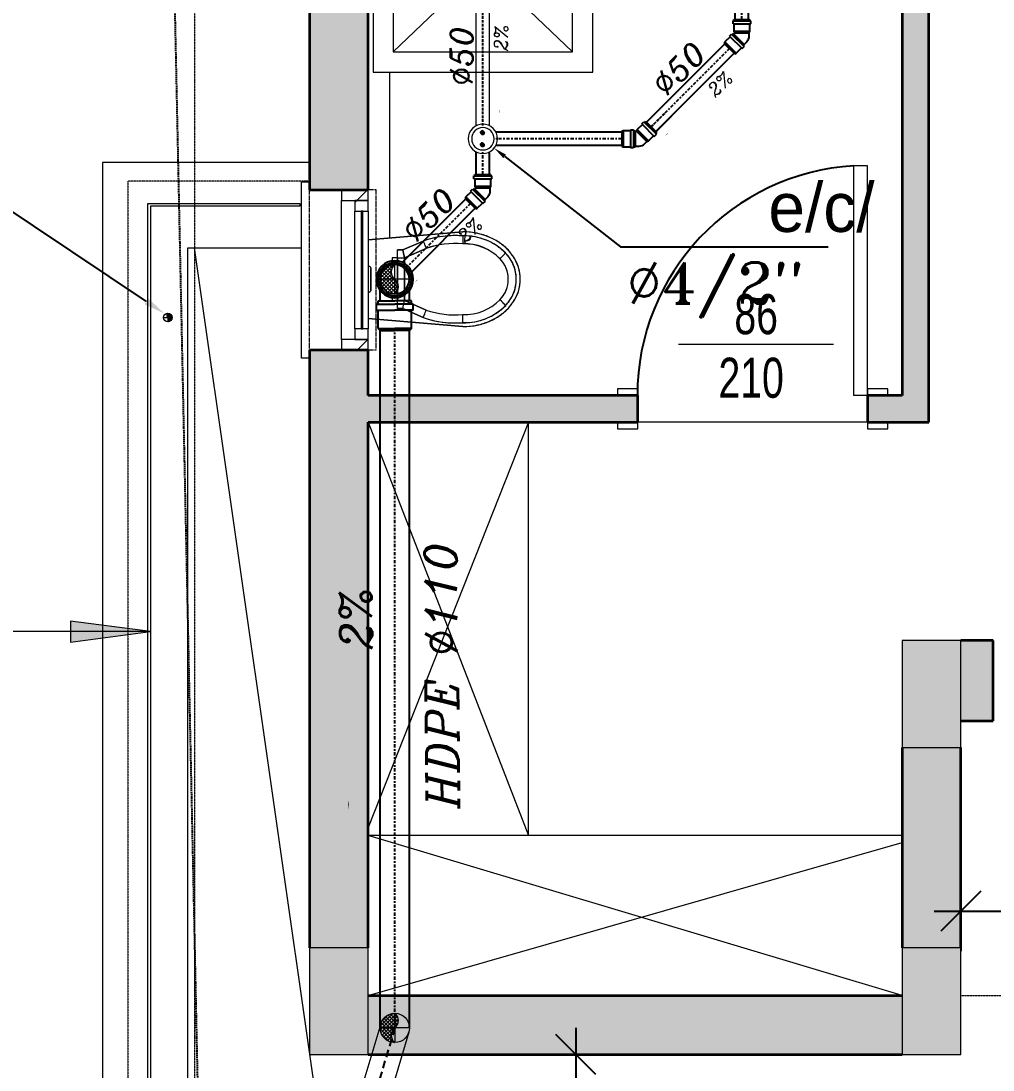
# Model space of a CAD drawing. Header units: centimetres. Extents: x 14435 to 32127, y -4289 to 2500.
# Drawn here: x 18249.2 to 18613.2, y -1391.8 to -998.9 of the extents above; entities that cross this region are included whole.
import ezdxf
from ezdxf import colors
from ezdxf.entities.mleader import LeaderData, LeaderLine
from ezdxf.math import Vec2, Vec3

# ---------------------------------------------------------------- set-up
doc = ezdxf.new("R2010")
doc.units = ezdxf.units.CM
for name, pattern in [('Center', [29.999999, 12, -6, 6, -6]), ('Dash Tiny', [0.12, 0.06, -0.06]), ('Hidden', [0.714375, 0.47625, -0.238125]), ('Overhead', [0.396875, 0.238125, -0.15875])]:
    doc.linetypes.add(name, pattern=pattern)
for name, color, linetype in [('A', 251, 'Continuous'), ('biov 110', 252, 'Continuous'), ('biov center', 130, 'Hidden'), ('BIUV', 4, 'Continuous'), ('FITTINGS', 7, 'Continuous'), ('hot water', 1, 'Continuous'), ('INS', 1, 'Continuous'), ('M-DR-FITTING', 150, 'Continuous'), ('num of plumbing', 250, 'Continuous')]:
    doc.layers.add(name, color=color, linetype=linetype)
for name, color, linetype, lineweight in [('A-ANNO-DIMS', 7, 'Continuous', 5), ('A-DETL', 7, 'Continuous', 5), ('A-DOOR', 7, 'Continuous', 13), ('A-DOOR-FRAM', 7, 'Continuous', 13), ('A-DOOR-IDEN', 7, 'Continuous', 5), ('A-FLOR', 7, 'Continuous', 13), ('A-FLOR-HRAL', 7, 'Continuous', 5), ('A-GLAZ', 7, 'Continuous', 13), ('A-WALL', 7, 'Continuous', 13), ('A-WALL-PATT', 7, 'Continuous', 35), ('G-ANNO-DIMS', 7, 'Continuous', 5), ('I-WALL', 7, 'Continuous', 13), ('P-SANR-FIXT', 7, 'Continuous', 5)]:
    doc.layers.add(name, color=color, linetype=linetype, lineweight=lineweight)
doc.styles.add('Arial_15', font='arial.ttf', dxfattribs={"width": 0.7, "height": 20})
doc.styles.add('Arial_9', font='arial.ttf', dxfattribs={"width": 0.7, "height": 30})
doc.styles.add('BK', font='miryl')
doc.styles.add('italic1', font='italic.shx', dxfattribs={"height": 30})
doc.styles.add('rom', font='romant')
doc.dimstyles.new('2_mm_-_מעוגל_למידות_שלמות_1', dxfattribs={"dimscale": 30.48, "dimtxt": 20.405188, "dimasz": 0.492126, "dimexe": 0.492126, "dimexo": 0.0625, "dimgap": 0, "dimtad": 1, "dimdec": 0, "dimdsep": 46, "dimtxsty": 'Arial_15', "dimblk1": 'OBLIQUE', "dimblk2": 'OBLIQUE', "dimsah": 1, "dimcen": 0.09, "dimdle": 0.328084, "dimadec": 1, "dimazin": 2, "dimtfac": 1, "dimtdec": 4, "dimtix": 1, "dimtmove": 1, "dimatfit": 3, "dimfxl": 0.787402, "dimfxlon": 1, "dimtvp": 1, "dimtolj": 1, "dimtzin": 0, "dimarcsym": 2})
pattern_1 = [(315, (2572.176, -481.792), (5.613014, 5.613014), [])]

# ---------------------------------------------------------------- blocks, each defined once
blk = doc.blocks.new('If_toilet_wall_hung_6505 - Wall_Hung_WC-Valverfa_2893_1_-385906-קומה א - Dependent 1')
at = {"layer": 'P-SANR-FIXT'}
for p, q in [((-17.75, -35.5), (-14.75, 0)), ((-14.75, 0), (-17.75, -35.5)), ((-4, -1), (4, -1)), ((4, -1), (-4, -1)), ((-4, -1), (4, -1)), ((14.75, 0), (17.75, -35.5)), ((17.75, -35.5), (14.75, 0)), ((-11.02, -11), (10.98, -11)), ((-11.02, -13), (-11.02, -11)), ((-11.02, -11), (-11.02, -13)), ((-11.02, -11), (-8.02, -11)), ((-11.02, -11), (-11.02, -13)), ((-8.02, -9), (-8.02, -11)), ((-6.52, -9), (-8.02, -9)), ((-8.02, -13.62), (-8.02, -11)), ((7.98, -11), (-8.02, -11)), ((-8.02, -13.62), (-8.02, -11)), ((-6.52, -11), (-6.52, -9)), ((6.52, -9), (6.52, -11)), ((8.02, -9), (6.52, -9)), ((7.98, -11), (7.98, -13.62)), ((7.98, -11), (10.98, -11)), ((7.98, -11), (7.98, -13.62)), ((8.02, -11), (8.02, -9)), ((10.98, -11), (10.98, -13)), ((10.98, -13), (10.98, -11)), ((10.98, -11), (10.98, -13)), ((-14.35, -20.67), (-11.02, -13)), ((-11.02, -13), (-14.35, -20.67)), ((-11.02, -13), (-14.35, -20.67)), ((-8.02, -13.62), (-11.55, -21.75)), ((-8.02, -13.62), (-11.55, -21.75)), ((-11.55, -21.75), (-8.02, -13.62)), ((-11.02, -13), (-8.02, -13.62)), ((-8.02, -13.62), (7.98, -13.62)), ((7.98, -13.62), (-8.02, -13.62)), ((7.98, -13.62), (-8.02, -13.62)), ((7.98, -13.62), (10.99, -13.02)), ((11.52, -21.75), (7.98, -13.62)), ((7.98, -13.62), (11.52, -21.75)), ((8.02, -13.62), (11.55, -21.75)), ((10.98, -13), (14.31, -20.67)), ((14.31, -20.67), (10.98, -13)), ((10.98, -13), (14.31, -20.67)), ((-9.52, -51.23), (-9.18, -50.89)), ((-9.18, -50.89), (-8.75, -50.45)), ((-8.75, -50.45), (-8.24, -49.93)), ((-8.24, -49.93), (-7.7, -49.37)), ((8.2, -49.93), (7.66, -49.38)), ((8.71, -50.45), (8.2, -49.93)), ((9.14, -50.89), (8.71, -50.45)), ((9.48, -51.23), (9.14, -50.89)), ((-9.8, -51.52), (-9.52, -51.23)), ((9.76, -51.52), (9.48, -51.23))]:
    blk.add_line(p, q, dxfattribs=at)
at = {"layer": 'P-SANR-FIXT', "flags": 128}
for points in [[(-14.35, -20.67), (-14.81, -22.06), (-15.2, -23.48), (-15.54, -24.91), (-15.82, -26.35), (-16.05, -27.8), (-16.22, -29.26), (-16.32, -30.72), (-16.37, -32.19), (-16.36, -33.66), (-16.3, -35.13), (-16.27, -35.5)], [(16.23, -35.5), (16.31, -34.03), (16.34, -32.56), (16.3, -31.1), (16.21, -29.63), (16.06, -28.17), (15.85, -26.71), (15.58, -25.27), (15.25, -23.84), (14.87, -22.42), (14.43, -21.02), (14.31, -20.67)], [(-16.27, -35.5), (-16.28, -36.37), (-16.25, -37.23), (-16.18, -38.09), (-16.08, -38.95), (-15.95, -39.81), (-15.79, -40.66), (-15.59, -41.5), (-15.35, -42.34), (-15.09, -43.16), (-14.79, -43.97), (-14.45, -44.77), (-14.09, -45.56), (-13.7, -46.33), (-13.27, -47.08), (-12.82, -47.82), (-12.33, -48.54), (-11.82, -49.23), (-11.28, -49.91), (-10.71, -50.56), (-10.12, -51.2), (-9.8, -51.52)], [(9.76, -51.52), (10.36, -50.9), (10.94, -50.26), (11.5, -49.59), (12.02, -48.91), (12.52, -48.2), (12.99, -47.47), (13.44, -46.73), (13.85, -45.97), (14.23, -45.19), (14.58, -44.4), (14.89, -43.59), (15.18, -42.77), (15.43, -41.94), (15.65, -41.11), (15.83, -40.26), (15.98, -39.41), (16.1, -38.55), (16.18, -37.69), (16.23, -36.82), (16.24, -35.96), (16.23, -35.5)], [(-9.8, -51.52), (-9.39, -51.9), (-8.96, -52.27), (-8.53, -52.62), (-8.08, -52.95), (-7.61, -53.26), (-7.13, -53.56), (-6.65, -53.83), (-6.15, -54.09), (-5.64, -54.32), (-5.12, -54.54), (-4.6, -54.73), (-4.06, -54.9), (-3.53, -55.05), (-2.98, -55.18), (-2.43, -55.29), (-1.88, -55.38), (-1.32, -55.44), (-0.76, -55.48), (-0.2, -55.5), (0, -55.5)], [(0, -55.5), (0.56, -55.49), (1.12, -55.45), (1.68, -55.4), (2.23, -55.32), (2.78, -55.22), (3.33, -55.09), (3.87, -54.95), (4.4, -54.78), (4.93, -54.6), (5.45, -54.39), (5.96, -54.16), (6.46, -53.91), (6.95, -53.64), (7.43, -53.35), (7.9, -53.04), (8.36, -52.72), (8.8, -52.37), (9.23, -52.01), (9.64, -51.63), (9.76, -51.52)]]:
    blk.add_lwpolyline(points, dxfattribs=at)
at = {"layer": 'P-SANR-FIXT'}
for centre, radius, start, end in [((20.35, -32.69), 36.73, 160.8863, 184.3848), ((20.35, -32.69), 36.73, 160.8863, 184.3848), ((20.35, -32.69), 33.73, 161.0772, 184.6521), ((20.35, -32.69), 33.73, 161.0772, 184.6521), ((20.35, -32.69), 33.73, 161.0772, 184.6521), ((-20.39, -32.69), 33.73, 355.3479, 18.9228), ((-20.39, -32.69), 33.73, 355.3479, 18.9228), ((-20.35, -32.69), 33.73, 355.3479, 18.9228), ((-20.39, -32.69), 36.73, 355.6152, 19.1137), ((-20.39, -32.69), 36.73, 355.6152, 19.1137), ((5.37, -36.08), 21.65, 178.4765, 225.5088), ((5.37, -36.08), 21.64, 178.4764, 190.2382), ((5.37, -36.08), 18.65, 178.0082, 225.4947), ((5.37, -36.08), 18.65, 178.0082, 225.4947), ((5.37, -36.08), 18.64, 178.0082, 225.5236), ((-5.41, -36.08), 18.65, 314.5053, 1.9918), ((-5.41, -36.08), 18.64, 314.4764, 1.9918), ((-5.37, -36.08), 18.65, 314.5053, 1.9918), ((-5.41, -36.08), 21.65, 314.4912, 1.5235), ((-5.41, -36.08), 21.64, 338, 1.5236), ((5.37, -36.08), 21.64, 213.7618, 225.5236), ((-0.06, -41.6), 10.9, 225.4947, 270.3084), ((-0.02, -41.5), 11, 225.7018, 314.2982), ((-0.02, -41.5), 11, 225.7454, 270.0794), ((0.06, -41.6), 10.9, 269.6916, 314.5053), ((-0.02, -41.5), 11, 270.0794, 314.2546), ((-5.41, -36.08), 21.64, 314.4764, 326.2382), ((-0.02, -41.5), 14, 225.6791, 314.3209), ((-0.02, -41.5), 14, 240.4944, 255.2869), ((-0.02, -41.5), 14, 284.819, 299.5586)]:
    blk.add_arc(centre, radius, start, end, dxfattribs=at)
blk.add_ellipse((0, -35.5), major_axis=(0, 21.5), ratio=0.825581, start_param=1.570796, end_param=4.712389, dxfattribs=at)
for points, knots in [([(-4, -1), (-4.09, -1), (-4.22, -0.98), (-4.38, -0.93), (-4.48, -0.88), (-4.56, -0.83), (-4.63, -0.78), (-4.69, -0.72), (-4.75, -0.66), (-4.81, -0.59), (-4.87, -0.5), (-4.93, -0.38), (-4.98, -0.22), (-5, -0.09), (-5, 0)], [0, 0, 0, 0, 0.166667, 0.25, 0.333333, 0.375, 0.416667, 0.5, 0.541667, 0.583333, 0.666667, 0.75, 0.833333, 1, 1, 1, 1]), ([(5, 0), (5, -0.09), (4.98, -0.22), (4.93, -0.38), (4.87, -0.5), (4.81, -0.59), (4.75, -0.66), (4.69, -0.72), (4.63, -0.78), (4.56, -0.83), (4.48, -0.88), (4.38, -0.93), (4.22, -0.98), (4.09, -1), (4, -1)], [-1, -1, -1, -1, -0.833333, -0.75, -0.666667, -0.583333, -0.541667, -0.5, -0.416667, -0.375, -0.333333, -0.25, -0.166667, 0, 0, 0, 0]), ([(-11.02, -13), (-11.02, -13), (-10.81, -13.04), (-10.17, -13.18), (-9.54, -13.31), (-8.8, -13.46), (-8.28, -13.57), (-8.02, -13.62)], [0, 0, 0, 0, 0.333333, 0.5, 0.666667, 0.833333, 1, 1, 1, 1]), ([(10.98, -13), (10.98, -13), (10.77, -13.04), (10.13, -13.18), (9.5, -13.31), (8.77, -13.46), (8.24, -13.57), (7.98, -13.62)], [0, 0, 0, 0, 0.333333, 0.5, 0.666667, 0.833333, 1, 1, 1, 1]), ([(-14.35, -20.67), (-14.35, -20.67), (-14.16, -20.74), (-13.42, -21.03), (-12.49, -21.39), (-11.87, -21.63), (-11.55, -21.75)], [0, 0, 0, 0, 0.285714, 0.571429, 0.785714, 1, 1, 1, 1]), ([(14.31, -20.67), (14.31, -20.67), (14.24, -20.69), (13.87, -20.84), (13.27, -21.07), (12.74, -21.28), (12.14, -21.51), (11.72, -21.67), (11.52, -21.75)], [-1, -1, -1, -1, -0.857143, -0.571429, -0.428571, -0.285714, -0.142857, 0, 0, 0, 0]), ([(-16.27, -35.5), (-16.27, -35.5), (-16.15, -35.5), (-15.6, -35.48), (-14.79, -35.46), (-13.94, -35.44), (-13.49, -35.43), (-13.27, -35.43)], [-1, -1, -1, -1, -0.785714, -0.571429, -0.285714, -0.142857, 0, 0, 0, 0]), ([(16.23, -35.5), (16.23, -35.5), (16.12, -35.5), (15.56, -35.48), (14.75, -35.46), (13.9, -35.44), (13.45, -35.43), (13.23, -35.43)], [-1, -1, -1, -1, -0.785714, -0.571429, -0.285714, -0.142857, 0, 0, 0, 0])]:
    blk.add_open_spline(points, degree=3, knots=knots, dxfattribs=at)
for points in [[(-17.75, -35.5), (-17.75, -37.11), (-17.45, -40.32), (-16.13, -44.91), (-13.99, -49.02), (-11.16, -52.45), (-7.77, -55.03), (-3.98, -56.64), (-1.33, -57), (0, -57)], [(0, -57), (1.33, -57), (3.98, -56.64), (7.77, -55.03), (11.16, -52.45), (13.99, -49.02), (16.13, -44.91), (17.45, -40.32), (17.75, -37.11), (17.75, -35.5)]]:
    blk.add_open_spline(points, degree=3, dxfattribs=at)
blk = doc.blocks.new('2D מקלחון - M_Shower Stall-2D-V170-קומה א - Dependent 1')
at = {"layer": 'P-SANR-FIXT'}
for p, q in [((82.26, 0), (0, 0)), ((0, 0), (0, -79)), ((82.26, -79), (82.26, 0)), ((38.37, -37.01), (7.5, -7.5)), ((74.76, -7.5), (7.5, -7.5)), ((7.5, -7.5), (7.5, -72.05)), ((43.89, -37.01), (74.76, -7.5)), ((74.76, -72.05), (74.76, -7.5)), ((7.5, -72.05), (38.23, -42.67)), ((74.76, -72.05), (44.02, -42.67)), ((7.5, -72.05), (74.76, -72.05))]:
    blk.add_line(p, q, dxfattribs=at)
for start, end in [(0, 180), (180, 0)]:
    blk.add_arc((41.13, -39.78), 4, start, end, dxfattribs=at)
blk = doc.blocks.new('חלון חד כנפי - שירותים מרתף-V172-קומה א - Dependent 1')
at = {"layer": 'A-GLAZ', "lineweight": 5, "true_color": 0x008040}
h = blk.add_hatch(dxfattribs=at)
h.set_pattern_fill('FP_40', color=116, style=0, pattern_type=2)
h.set_pattern_definition(pattern_1)
h.paths.add_polyline_path([(-30, -11), (-26, -11), (-26, -1), (-30, -1)], flags=0)
h.paths.add_polyline_path([(26, -1), (26, -11), (30, -11), (30, -1)], flags=0)
h = blk.add_hatch(dxfattribs=at)
h.set_pattern_fill('FP_40', color=116, style=0, pattern_type=2)
h.set_pattern_definition(pattern_1)
h.paths.add_polyline_path([(-26, -6), (-26, -11), (-22, -11), (-22, -6)], flags=0)
h.paths.add_polyline_path([(22, -11), (26, -11), (26, -6), (22, -6)], flags=0)
at = {"layer": 'A-GLAZ'}
for p, q in [((-33, 11), (-33, 14)), ((-33, 14), (33, 14)), ((33, 14), (33, 11)), ((-26, -1), (-30, -1)), ((-30, -1), (-30, -11)), ((-26, -11), (-26, -1)), ((-26, -1), (26, -1)), ((30, -1), (26, -1)), ((26, -1), (26, -11)), ((30, -11), (30, -1)), ((-22, -6), (-26, -6)), ((-26, -6), (-26, -11)), ((-22, -11), (-22, -6)), ((-22, -6), (22, -6)), ((26, -6), (22, -6)), ((22, -6), (22, -11)), ((26, -11), (26, -6)), ((-30, -11), (-26, -11)), ((-26, -11), (-22, -11)), ((22, -8.4), (-22, -8.4)), ((-22, -8.4), (-22, -9)), ((-22, -9), (22, -9)), ((22, -11), (-22, -11)), ((22, -9), (22, -8.4)), ((22, -11), (26, -11)), ((26, -11), (30, -11))]:
    blk.add_line(p, q, dxfattribs=at)
at = {"layer": 'A-GLAZ', "linetype": 'Overhead'}
for p, q in [((-30, 11), (30, 11)), ((-30, -14), (-30, -11)), ((30, -14), (30, -11)), ((-30, -14), (30, -14))]:
    blk.add_line(p, q, dxfattribs=at)
blk = doc.blocks.new('דלת חד כנפית - 86_210-919941-קומה א - Dependent 1')
at = {"layer": 'A-DOOR'}
for p, q in [((37.9, 5), (37.9, 91.02)), ((43, 91.02), (37.9, 91.02)), ((43, 5), (43, 91.02)), ((43, 5), (37.9, 5))]:
    blk.add_line(p, q, dxfattribs=at)
at = {"layer": 'A-DOOR', "lineweight": 25}
blk.add_arc((43, 5), 86.17, 93.3931, 180, dxfattribs=at)
at = {"layer": 'A-DOOR-FRAM'}
for p, q in [((-43, 7.5), (-50.6, 7.5)), ((-50.6, 7.5), (-50.6, 5)), ((-43, 5), (-43, 7.5)), ((50.6, 7.5), (43, 7.5)), ((43, 7.5), (43, 5)), ((50.6, 5), (50.6, 7.5)), ((-50.6, -5), (-50.6, -7.5)), ((-50.6, -7.5), (-43, -7.5)), ((-43, -7.5), (-43, -5)), ((43, -5), (43, -7.5)), ((43, -7.5), (50.6, -7.5)), ((50.6, -7.5), (50.6, -5))]:
    blk.add_line(p, q, dxfattribs=at)
blk = doc.blocks.new('Railing - Railing-956723-קומה א - Dependent 1')
at = {"layer": 'A-FLOR-HRAL'}
for p, q in [((-553.31, -3067.25), (-553.31, -2547.25)), ((-553.31, -2547.25), (-496.31, -2547.25)), ((-552.31, -2548.25), (-552.31, -3066.25)), ((-496.31, -2548.25), (-552.31, -2548.25)), ((-496.31, -2547.25), (-496.31, -2548.25))]:
    blk.add_line(p, q, dxfattribs=at)
blk = doc.blocks.new('_Oblique')
at = {"color": 0, "linetype": 'ByBlock', "lineweight": -2}
blk.add_line((-0.5, -0.5), (0.5, 0.5), dxfattribs=at)
blk = doc.blocks.new('*D646')
at = {"layer": 'A-ANNO-DIMS', "color": 0, "lineweight": -2, "transparency": 16777216}
for p, q in [((51323.43, -12395.13), (51323.43, -12432.22)), ((51809.77, -12395.13), (51809.77, -12432.22)), ((51313.43, -12417.22), (51819.77, -12417.22))]:
    blk.add_line(p, q, dxfattribs=at)
at = {"layer": 'Defpoints', "color": 0, "transparency": 16777216}
for p in [(51323.43, -12393.22), (51809.77, -12393.22), (51809.77, -12417.22)]:
    blk.add_point(p, dxfattribs=at)
at = {"layer": 'A-ANNO-DIMS', "color": 0, "lineweight": -2, "transparency": 16777216, "xscale": 15, "yscale": 15, "zscale": 15, "rotation": 180}
blk.add_blockref('_Oblique', (51323.43, -12417.22), dxfattribs=at)
at = {"layer": 'A-ANNO-DIMS', "color": 0, "lineweight": -2, "transparency": 16777216, "xscale": 15, "yscale": 15, "zscale": 15}
blk.add_blockref('_Oblique', (51809.77, -12417.22), dxfattribs=at)
at = {"layer": 'A-ANNO-DIMS', "color": 0, "transparency": 16777216, "insert": (51437.8, -12377.93), "char_height": 20, "width": 38.4245, "attachment_point": 1, "line_spacing_factor": 0.941778, "style": 'Arial_15'}
blk.add_mtext('\\A1;486', dxfattribs=at)
blk = doc.blocks.new('*D654')
at = {"layer": 'A-ANNO-DIMS', "color": 0, "lineweight": -2, "transparency": 16777216}
for p, q in [((51179.23, -12460.92), (51179.23, -12513.69)), ((51157.13, -12470.92), (51194.23, -12470.92)), ((51179.23, -12671.74), (51179.23, -12546.32)), ((51157.13, -12661.74), (51194.23, -12661.74))]:
    blk.add_line(p, q, dxfattribs=at)
at = {"layer": 'Defpoints', "color": 0, "transparency": 16777216}
for p in [(51155.23, -12470.92), (51179.23, -12470.92), (51155.23, -12661.74)]:
    blk.add_point(p, dxfattribs=at)
at = {"layer": 'A-ANNO-DIMS', "color": 0, "lineweight": -2, "transparency": 16777216, "xscale": 15, "yscale": 15, "zscale": 15}
for p, rotation in [((51179.23, -12470.92), 90), ((51179.23, -12661.74), 270)]:
    blk.add_blockref('_Oblique', p, dxfattribs=dict(at, rotation=rotation))
at = {"layer": 'A-ANNO-DIMS', "color": 0, "transparency": 16777216, "insert": (51153.26, -12549.22), "char_height": 20, "width": 38.4245, "attachment_point": 1, "rotation": 90, "line_spacing_factor": 0.941778, "style": 'Arial_15'}
blk.add_mtext('\\A1;191', dxfattribs=at)
blk = doc.blocks.new('פמילי- טאג דלת - פמילי- טאג דלת-745213-קומה א - Dependent 1')
at = {"layer": 'A-DOOR-IDEN'}
blk.add_line((-0.217, 0.0309), (0.363, 0.0309), dxfattribs=at)
blk = doc.blocks.new('*U767')
at = {"layer": 'biov 110', "color": 6, "lineweight": 5}
for p, q in [((8478.18, 4006.24), (8699.68, 4006.24)), ((8478.18, 3995.24), (8699.68, 3995.24))]:
    blk.add_line(p, q, dxfattribs=at)
at = {"layer": 'biov center', "color": 3, "ltscale": 6}
blk.add_lwpolyline([(8478.18, 4000.74), (8699.68, 4000.74)], dxfattribs=at)
blk = doc.blocks.new('*U768')
at = {"layer": 'FITTINGS', "color": 6}
for p, q in [((-2432.7, 4, 0), (179.2, 4, 0)), ((-2432.7, -106, 0), (179.2, -106, 0))]:
    blk.add_line(p, q, dxfattribs=at)
at = {"layer": 'FITTINGS', "color": 3, "linetype": 'Center'}
blk.add_line((-2432.7, -51, 0), (179.2, -51, 0), dxfattribs=at)
at = {"layer": 'M-DR-FITTING', "color": 0}
for p, q in [((186.5, 11), (179.2, 4)), ((179.2, 4), (179.2, -51)), ((186.5, 11), (186.5, -51)), ((186.5, 11), (254.7, 11)), ((254.7, 18.1), (277.5, 18.1)), ((254.7, 18.1), (254.7, -51)), ((277.5, 18.1), (277.5, -51)), ((277.5, 11), (289.9, 11)), ((289.9, 11), (289.9, -51)), ((289.9, 4), (328.8, 4)), ((179.2, -106), (179.2, -51)), ((186.5, -113), (186.5, -51)), ((254.7, -120.1), (254.7, -51)), ((277.5, -120.1), (277.5, -51)), ((289.9, -113), (289.9, -51)), ((186.5, -113), (179.2, -106)), ((186.5, -113), (254.7, -113)), ((277.5, -113), (289.9, -113)), ((289.9, -106), (328.8, -106)), ((254.7, -120.1), (277.5, -120.1))]:
    blk.add_line(p, q, dxfattribs=at)
for radius, start, end in [(69.1, 0, 180), (62, 0, 180), (55, 0, 180), (69.1, 180, 360), (62, 180, 360), (55, 180, 0)]:
    blk.add_arc((370.6, -51), radius, start, end, dxfattribs=at)
blk = doc.blocks.new('A$C41AC0131')
at = {"layer": 'BIUV', "color": 5, "ltscale": 40}
blk.add_lwpolyline([(0, 11.34, 0, 16.31, 0), (57.01, 8.14, 0, 0, 0), (81.46, 6.99, 0, 0, 0)], format="xyseb", dxfattribs=at)
blk = doc.blocks.new('A$C38873827')
at = {"color": 7, "rotation": 87.25165573860627}
blk.add_blockref('A$C41AC0131', (13.51, -0.54), dxfattribs=at)
blk = doc.blocks.new('uky')
at = {"layer": 'INS', "color": 18, "lineweight": 5, "true_color": 0x000000}
for p, q in [((-5.29, 0.31), (-3.93, 1.67)), ((-5.28, 0.17), (-3.79, 1.67)), ((-5.27, 0.47), (-4.09, 1.66)), ((-5.26, 0.04), (-3.66, 1.65)), ((-5.24, -0.08), (-3.54, 1.62)), ((-5.23, 0.66), (-4.27, 1.62)), ((-5.2, -0.19), (-3.43, 1.59)), ((-5.16, -0.29), (-3.32, 1.54)), ((-5.14, 0.89), (-4.51, 1.53)), ((-5.11, -0.39), (-3.23, 1.5)), ((-5.06, -0.48), (-3.14, 1.44)), ((-5, -0.57), (-3.05, 1.38)), ((-4.93, -0.65), (-2.97, 1.31)), ((-4.86, -0.72), (-2.9, 1.24)), ((-4.78, -0.79), (-2.83, 1.16)), ((-4.7, -0.85), (-2.77, 1.08)), ((-4.61, -0.91), (-2.71, 0.99)), ((-4.51, -0.96), (-2.66, 0.9)), ((-4.41, -1.01), (-2.61, 0.8)), ((-4.31, -1.04), (-2.57, 0.69)), ((-4.19, -1.07), (-2.54, 0.57)), ((-4.06, -1.09), (-2.52, 0.45)), ((-3.93, -1.1), (-2.51, 0.31)), ((-3.78, -1.1), (-2.52, 0.16)), ((2.41, 0.31), (3.77, 1.67)), ((2.41, 0.17), (3.91, 1.67)), ((2.42, 0.47), (3.61, 1.66)), ((2.43, 0.04), (4.04, 1.65)), ((2.46, 0.66), (3.42, 1.62)), ((2.46, -0.08), (4.16, 1.62)), ((2.49, -0.19), (4.27, 1.59)), ((2.54, -0.29), (4.37, 1.54)), ((2.55, 0.89), (3.19, 1.53)), ((2.58, -0.39), (4.47, 1.5)), ((2.64, -0.48), (4.56, 1.44)), ((2.7, -0.57), (4.65, 1.38)), ((2.77, -0.65), (4.72, 1.31)), ((2.84, -0.72), (4.8, 1.24)), ((2.92, -0.79), (4.87, 1.16)), ((3, -0.85), (4.93, 1.08)), ((3.09, -0.91), (4.99, 0.99)), ((3.18, -0.96), (5.04, 0.9)), ((3.28, -1.01), (5.08, 0.8)), ((3.39, -1.04), (5.12, 0.69)), ((3.51, -1.07), (5.15, 0.57)), ((3.63, -1.09), (5.17, 0.45)), ((3.77, -1.1), (5.18, 0.31)), ((3.92, -1.1), (5.18, 0.16)), ((-3.6, -1.07), (-2.54, -0.01)), ((-3.4, -1.01), (-2.61, -0.22)), ((-3.07, -0.83), (-2.79, -0.55)), ((4.09, -1.07), (5.15, -0.01)), ((4.3, -1.01), (5.09, -0.22)), ((4.63, -0.83), (4.91, -0.55))]:
    blk.add_line(p, q, dxfattribs=at)
blk.add_circle((0, 0), 7.09, dxfattribs=at)
at = {"layer": 'INS', "color": 5, "lineweight": 5}
blk.add_ellipse((0, 0), major_axis=(-6.59, 6.59), ratio=1, dxfattribs=at)
blk = doc.blocks.new('*U774')
at = {"layer": 'FITTINGS', "color": 0}
for p, q in [((-426.6, -168), (-426.6, -113)), ((-421.1, -170.4), (-421.1, -110.6)), ((-393.6, -107.3), (-382.6, -107.3)), ((-393.6, -173.7), (-393.6, -107.3)), ((-382.6, -173.7), (-382.6, -107.3)), ((-382.6, -110.6), (-377.1, -110.6)), ((-377.1, -170.4), (-377.1, -110.6)), ((-503.3, -161.8), (-483.9, -142.3)), ((-486.2, -140), (-478.4, -132.2)), ((-439.2, -187), (-486.2, -140)), ((-431.5, -179.2), (-478.4, -132.2)), ((-476.1, -134.6), (-472.2, -130.7)), ((-429.9, -173), (-472.2, -130.7)), ((-505.5, -167.4), (-503.3, -161.8)), ((-466.6, -206.3), (-505.5, -167.4)), ((-461, -204.1), (-503.3, -161.8)), ((-441.6, -184.6), (-461, -204.1)), ((-439.2, -187), (-431.5, -179.2)), ((-433.8, -176.9), (-429.9, -173)), ((-393.6, -173.7), (-382.6, -173.7)), ((-382.6, -170.4), (-377.1, -170.4)), ((-461, -204.1), (-466.6, -206.3))]:
    blk.add_line(p, q, dxfattribs=at)
at = {"layer": 'FITTINGS', "color": 5}
for p, q in [((-377.1, -115.5), (-292.4, -115.5)), ((-503.7, -169.1), (-741.7, -407.1)), ((-377.1, -165.5), (-292.4, -165.5)), ((-468.4, -204.5), (-706.3, -442.4))]:
    blk.add_line(p, q, dxfattribs=at)
at = {"layer": 'FITTINGS', "color": 3, "linetype": 'Center'}
for p, q in [((-377.1, -140.5), (-292.4, -140.5)), ((-486.1, -186.8), (-724, -424.8))]:
    blk.add_line(p, q, dxfattribs=at)
at = {"layer": 'FITTINGS', "color": 0}
blk.add_lwpolyline([(-470.5, -132.4), (-459.2, -121.1, -0.198912), (-439.8, -113), (-426.6, -113), (-421.1, -110.6), (-393.6, -110.6)], format="xyb", dxfattribs=at)
blk.add_lwpolyline([(-393.6, -170.4), (-421.1, -170.4), (-426.6, -168), (-428.4, -168), (-431.6, -171.3)], dxfattribs=at)
blk = doc.blocks.new('*U775')
at = {"layer": 'FITTINGS', "color": 0}
for p, q in [((-426.6, -168), (-426.6, -113)), ((-421.1, -170.4), (-421.1, -110.6)), ((-393.6, -107.3), (-382.6, -107.3)), ((-393.6, -173.7), (-393.6, -107.3)), ((-382.6, -173.7), (-382.6, -107.3)), ((-382.6, -110.6), (-377.1, -110.6)), ((-377.1, -170.4), (-377.1, -110.6)), ((-503.3, -161.8), (-483.9, -142.3)), ((-486.2, -140), (-478.4, -132.2)), ((-439.2, -187), (-486.2, -140)), ((-431.5, -179.2), (-478.4, -132.2)), ((-476.1, -134.6), (-472.2, -130.7)), ((-429.9, -173), (-472.2, -130.7)), ((-505.5, -167.4), (-503.3, -161.8)), ((-466.6, -206.3), (-505.5, -167.4)), ((-461, -204.1), (-503.3, -161.8)), ((-441.6, -184.6), (-461, -204.1)), ((-439.2, -187), (-431.5, -179.2)), ((-433.8, -176.9), (-429.9, -173)), ((-393.6, -173.7), (-382.6, -173.7)), ((-382.6, -170.4), (-377.1, -170.4)), ((-461, -204.1), (-466.6, -206.3))]:
    blk.add_line(p, q, dxfattribs=at)
at = {"layer": 'FITTINGS', "color": 5}
for p, q in [((-377.1, -115.5), (-292.4, -115.5)), ((-503.7, -169.1), (-837.1, -502.5)), ((-377.1, -165.5), (-292.4, -165.5)), ((-468.4, -204.5), (-801.7, -537.9))]:
    blk.add_line(p, q, dxfattribs=at)
at = {"layer": 'FITTINGS', "color": 3, "linetype": 'Center'}
for p, q in [((-377.1, -140.5), (-292.4, -140.5)), ((-486.1, -186.8), (-819.4, -520.2))]:
    blk.add_line(p, q, dxfattribs=at)
at = {"layer": 'FITTINGS', "color": 0}
blk.add_lwpolyline([(-470.5, -132.4), (-459.2, -121.1, -0.198912), (-439.8, -113), (-426.6, -113), (-421.1, -110.6), (-393.6, -110.6)], format="xyb", dxfattribs=at)
blk.add_lwpolyline([(-393.6, -170.4), (-421.1, -170.4), (-426.6, -168), (-428.4, -168), (-431.6, -171.3)], dxfattribs=at)
blk = doc.blocks.new('*U776')
at = {"layer": 'FITTINGS', "color": 0}
for p, q in [((-426.6, -168), (-426.6, -113)), ((-421.1, -170.4), (-421.1, -110.6)), ((-393.6, -107.3), (-382.6, -107.3)), ((-393.6, -173.7), (-393.6, -107.3)), ((-382.6, -173.7), (-382.6, -107.3)), ((-382.6, -110.6), (-377.1, -110.6)), ((-377.1, -170.4), (-377.1, -110.6)), ((-503.3, -161.8), (-483.9, -142.3)), ((-486.2, -140), (-478.4, -132.2)), ((-439.2, -187), (-486.2, -140)), ((-431.5, -179.2), (-478.4, -132.2)), ((-476.1, -134.6), (-472.2, -130.7)), ((-429.9, -173), (-472.2, -130.7)), ((-505.5, -167.4), (-503.3, -161.8)), ((-466.6, -206.3), (-505.5, -167.4)), ((-461, -204.1), (-503.3, -161.8)), ((-441.6, -184.6), (-461, -204.1)), ((-439.2, -187), (-431.5, -179.2)), ((-433.8, -176.9), (-429.9, -173)), ((-393.6, -173.7), (-382.6, -173.7)), ((-382.6, -170.4), (-377.1, -170.4)), ((-461, -204.1), (-466.6, -206.3))]:
    blk.add_line(p, q, dxfattribs=at)
at = {"layer": 'FITTINGS', "color": 5}
for p, q in [((-377.1, -115.5), (184.8, -115.5)), ((-503.7, -169.1), (-797.2, -462.7)), ((-377.1, -165.5), (184.8, -165.5)), ((-468.4, -204.5), (-761.9, -498))]:
    blk.add_line(p, q, dxfattribs=at)
at = {"layer": 'FITTINGS', "color": 3, "linetype": 'Center'}
for p, q in [((-377.1, -140.5), (184.8, -140.5)), ((-486.1, -186.8), (-779.6, -480.3))]:
    blk.add_line(p, q, dxfattribs=at)
at = {"layer": 'FITTINGS', "color": 0}
blk.add_lwpolyline([(-470.5, -132.4), (-459.2, -121.1, -0.198912), (-439.8, -113), (-426.6, -113), (-421.1, -110.6), (-393.6, -110.6)], format="xyb", dxfattribs=at)
blk.add_lwpolyline([(-393.6, -170.4), (-421.1, -170.4), (-426.6, -168), (-428.4, -168), (-431.6, -171.3)], dxfattribs=at)
blk = doc.blocks.new('*U777')
at = {"layer": 'biov 110', "color": 5, "lineweight": 5}
for p, q in [((8478.18, 3899.65), (8565.41, 3899.65)), ((8478.18, 3894.65), (8565.41, 3894.65))]:
    blk.add_line(p, q, dxfattribs=at)
at = {"layer": 'biov center', "color": 3, "ltscale": 2}
blk.add_lwpolyline([(8478.18, 3897.15), (8565.41, 3897.15)], dxfattribs=at)
blk = doc.blocks.new('alef')
at = {"layer": 'A-WALL-PATT', "lineweight": 13, "true_color": 0xc7c8ca}
h = blk.add_hatch(color=9, dxfattribs=at)
h.paths.add_polyline_path([(51081.22, -12430.92), (51101.38, -12430.92), (51101.38, -12207.09), (51079.38, -12207.09), (51079.38, -12430.92)], flags=0)
h.paths.add_polyline_path([(51080.19, -12147.09), (51101.38, -12147.09), (51101.38, -12039.8), (51079.38, -12039.8), (51079.38, -12147.09)], flags=0)
h.paths.add_polyline_path([(51079.38, -11999.8), (51101.38, -11999.8), (51101.38, -11887.16), (51079.38, -11887.16), (51079.38, -11972.39)], flags=0)
h.paths.add_polyline_path([(51079.38, -11827.16), (51101.38, -11827.16), (51101.38, -11607.09), (51079.38, -11607.09), (51079.38, -11802.83)], flags=0)
h.paths.add_polyline_path([(51079.38, -11567.09), (51101.38, -11567.09), (51101.38, -11566.89), (51079.38, -11566.89)], flags=0)
at = {"layer": 'A-WALL-PATT', "lineweight": 13, "true_color": 0x636466}
h = blk.add_hatch(color=251, dxfattribs=at)
h.paths.add_polyline_path([(52274.77, -12543.17), (52289.97, -12543.17), (52289.97, -12521.89), (52249.47, -12521.89), (52249.47, -12543.17)], flags=0)
h.paths.add_polyline_path([(51301.43, -12470.92), (51323.43, -12470.92), (51323.43, -12430.92), (51301.43, -12430.92)], flags=0)
h.paths.add_polyline_path([(51079.38, -12470.92), (51101.38, -12470.92), (51101.38, -12430.92), (51079.38, -12430.92)], flags=0)
h.paths.add_polyline_path([(52590.6, -12392.89), (52620.43, -12392.89), (52620.43, -12352.89), (52590.6, -12352.89)], flags=0)
h.paths.add_polyline_path([(52274.77, -12392.89), (52307.94, -12392.89), (52307.94, -12370.89), (52267.94, -12370.89), (52267.94, -12392.89)], flags=0)
h.paths.add_polyline_path([(51323.43, -12355.92), (51323.43, -12315.92), (51301.39, -12315.92), (51301.39, -12355.92)], flags=0)
h.paths.add_polyline_path([(51101.38, -12039.8), (51101.38, -11999.8), (51079.38, -11999.8), (51079.38, -12039.8)], flags=0)
h.paths.add_polyline_path([(52620.6, -11619.29), (52620.6, -11566.89), (52590.6, -11566.89), (52590.6, -11619.29)], flags=0)
h.paths.add_polyline_path([(51079.38, -11607.09), (51101.38, -11607.09), (51101.38, -11567.09), (51079.38, -11567.09)], flags=0)
h.paths.add_polyline_path([(51897.82, -11596.89), (51985.65, -11596.89), (51985.65, -11566.89), (51897.82, -11566.89)], flags=0)
at = {"layer": 'A-WALL-PATT', "lineweight": 13, "true_color": 0xc7c8ca}
for points in [[(51311.39, -12224.09), (51311.39, -11804.16), (51301.39, -11804.16), (51301.39, -12224.09)], [(51323.43, -12430.92), (51323.43, -12355.92), (51301.43, -12355.92), (51301.43, -12430.92), (51305.28, -12430.92)], [(51301.43, -12470.92), (51301.43, -12448.92), (51101.38, -12448.92), (51101.38, -12470.92)]]:
    blk.add_hatch(color=9, dxfattribs=at).paths.add_polyline_path(points, flags=0)
h = blk.add_hatch(color=9, dxfattribs=at)
h.paths.add_polyline_path([(51288.39, -12234.09), (51311.45, -12234.09), (51311.39, -12224.09), (51288.39, -12224.09), (51288.39, -12229.09)], flags=0)
h.paths.add_polyline_path([(51101.38, -12234.09), (51202.39, -12234.09), (51202.39, -12224.09), (51101.38, -12224.09), (51101.38, -12229.09)], flags=0)
h = blk.add_hatch(color=9, dxfattribs=at)
h.paths.add_polyline_path([(51755.39, -12345.92), (51809.97, -12345.92), (51809.97, -12315.92), (51505.43, -12315.92), (51505.43, -12345.92), (51651.51, -12345.92)], flags=0)
h.paths.add_polyline_path([(51335.43, -12345.92), (51335.43, -12315.92), (51323.43, -12315.92), (51323.43, -12345.92)], flags=0)
at = {"layer": 'G-ANNO-DIMS'}
blk.add_hatch(color=256, dxfattribs=at).paths.add_polyline_path([(51019.87, -12312.54), (50989.87, -12308.59), (50989.87, -12316.49)], flags=0)
at = {"layer": 'A-DETL', "color": 1, "linetype": 'Hidden', "lineweight": 25, "true_color": 0xff0000}
blk.add_line((51011.38, -11249.11), (51042.07, -12698.46), dxfattribs=at)
at = {"layer": 'A-DETL', "color": 7, "linetype": 'Dash Tiny'}
for p, q in [((51036.38, -11256.89), (51036.38, -12513.92)), ((51079.37, -12143.82), (51011.37, -12143.82)), ((51011.37, -12143.82), (51011.37, -12686.66)), ((51811.87, -12448.92), (51323.43, -12448.92))]:
    blk.add_line(p, q, dxfattribs=at)
at = {"layer": 'A-DETL', "color": 9, "true_color": 0xc0c0c0}
blk.add_line((51101.38, -12623.67), (51036.38, -12168.82), dxfattribs=at)
at = {"layer": 'A-DETL', "color": 7}
for p, q in [((51101.41, -12234.04), (51161.43, -12388.84)), ((51161.41, -12234.07), (51101.43, -12385.92)), ((51161.43, -12388.84), (51161.43, -12234.04)), ((51323.43, -12315.92), (51301.39, -12315.92)), ((51301.39, -12315.92), (51301.39, -12355.92)), ((51323.43, -12355.92), (51323.43, -12315.92)), ((51301.39, -12355.92), (51323.43, -12355.92)), ((51301.39, -12388.84), (51101.43, -12388.84)), ((51301.39, -12448.84), (51101.43, -12388.84)), ((51101.43, -12448.84), (51301.39, -12391.47)), ((51101.38, -12430.92), (51079.38, -12430.92)), ((51079.38, -12430.92), (51079.38, -12470.92)), ((51101.38, -12470.92), (51101.38, -12430.92)), ((51323.43, -12430.92), (51301.43, -12430.92)), ((51301.43, -12430.92), (51301.43, -12470.92)), ((51323.43, -12470.92), (51323.43, -12430.92)), ((51079.38, -12470.92), (51101.38, -12470.92)), ((51301.43, -12470.92), (51323.43, -12470.92))]:
    blk.add_line(p, q, dxfattribs=at)
at = {"layer": 'A-FLOR'}
for p, q in [((51079.38, -12136.82), (51001.85, -12136.82)), ((51001.85, -12136.82), (51001.85, -12693.74)), ((51033.85, -12661.74), (51033.85, -12168.82)), ((51033.85, -12168.82), (51076.38, -12168.82)), ((51076.38, -12168.92), (51033.85, -12168.92)), ((51288.39, -12234.09), (51202.39, -12234.09))]:
    blk.add_line(p, q, dxfattribs=at)
at = {"layer": 'A-WALL'}
for p, q in [((51079.37, -12136.83), (51079.37, -11890.16)), ((51109.37, -12102.97), (51109.37, -12165.15))]:
    blk.add_line(p, q, dxfattribs=at)
at = {"layer": 'G-ANNO-DIMS'}
for p, q in [((51019.87, -12312.54), (50989.87, -12308.59)), ((50989.87, -12308.59), (50989.87, -12316.49)), ((51019.87, -12312.54), (50805.9, -12312.54)), ((50989.87, -12316.49), (51019.87, -12312.54))]:
    blk.add_line(p, q, dxfattribs=at)
at = {"layer": 'I-WALL', "lineweight": 35}
for p, q in [((51311.39, -12224.09), (51311.39, -11961.05)), ((51301.39, -12023.97), (51301.39, -12224.09)), ((51079.38, -12039.8), (51079.38, -12147.09)), ((51101.38, -12147.09), (51101.38, -12039.8)), ((51079.38, -12147.09), (51101.38, -12147.09)), ((51101.38, -12207.09), (51079.38, -12207.09)), ((51079.38, -12207.09), (51079.38, -12430.92)), ((51101.38, -12224.09), (51101.38, -12207.09)), ((51202.39, -12224.09), (51101.38, -12224.09)), ((51202.39, -12234.09), (51202.39, -12224.09)), ((51301.39, -12224.09), (51288.39, -12224.09)), ((51288.39, -12224.09), (51288.39, -12234.09)), ((51311.45, -12224.09), (51311.39, -12224.09)), ((51311.45, -12234.09), (51311.45, -12224.09)), ((51101.38, -12430.92), (51101.38, -12234.09)), ((51101.38, -12234.09), (51202.39, -12234.09)), ((51288.39, -12234.09), (51311.45, -12234.09)), ((51335.43, -12315.92), (51323.43, -12315.92)), ((51335.43, -12345.92), (51335.43, -12315.92)), ((51323.43, -12345.92), (51335.43, -12345.92)), ((51301.43, -12355.92), (51301.43, -12430.92)), ((51323.43, -12430.92), (51323.43, -12355.92)), ((51301.43, -12448.92), (51101.38, -12448.92)), ((51101.38, -12470.92), (51301.43, -12470.92))]:
    blk.add_line(p, q, dxfattribs=at)
at = {"layer": 'A-DOOR'}
blk.add_blockref('דלת חד כנפית - 86_210-919941-קומה א - Dependent 1', (51245.39, -12229.09), dxfattribs=at)
at = {"layer": 'A-DOOR-IDEN', "xscale": 99.99999999999991, "yscale": 99.99999999999991, "zscale": 99.99999999999991}
blk.add_blockref('פמילי- טאג דלת - פמילי- טאג דלת-745213-קומה א - Dependent 1', (51239.39, -12207.92), dxfattribs=at)
at = {"layer": 'A-FLOR-HRAL'}
blk.add_blockref('Railing - Railing-956723-קומה א - Dependent 1', (51572.17, -9604.92), dxfattribs=at)
at = {"layer": 'A-GLAZ', "rotation": 89.99999999999991}
blk.add_blockref('חלון חד כנפי - שירותים מרתף-V172-קומה א - Dependent 1', (51090.38, -12177.09), dxfattribs=at)
at = {"layer": 'P-SANR-FIXT'}
for name, p, rotation in [('2D מקלחון - M_Shower Stall-2D-V170-קומה א - Dependent 1', (51185.49, -12102.97), 180), ('If_toilet_wall_hung_6505 - Wall_Hung_WC-Valverfa_2893_1_-385906-קומה א - Dependent 1', (51101.38, -12180.57), 89.99999999999991)]:
    blk.add_blockref(name, p, dxfattribs=dict(at, rotation=rotation))
at = {"layer": 'A-DOOR-IDEN', "char_height": 15, "attachment_point": 1, "style": 'Arial_9'}
for s, insert, width in [('86', (51238.57, -12186.15), 28.8607), ('210', (51232.62, -12209.96), 43.2911)]:
    blk.add_mtext(s, dxfattribs=dict(at, insert=insert, width=width))
at = {"layer": 'A-ANNO-DIMS'}
dim = blk.add_linear_dim(base=(51809.77, -12417.22), p1=(51323.43, -12393.22), p2=(51809.77, -12393.22), dimstyle='2_mm_-_מעוגל_למידות_שלמות_1', override={"dimpost": '<>', "dimfxl": 486.332915}, dxfattribs=at)
dim.commit()
dim.dimension.update_dxf_attribs({"geometry": '*D646', "text_midpoint": (51457.01, -12404.59), "dimtype": 128})
dim = blk.add_linear_dim(base=(51179.23, -12470.92), p1=(51155.23, -12661.74), p2=(51155.23, -12470.92), angle=90, dimstyle='2_mm_-_מעוגל_למידות_שלמות_1', override={"dimpost": '<>', "dimfxl": 190.816761}, dxfattribs=at)
dim.commit()
dim.dimension.update_dxf_attribs({"geometry": '*D654', "text_midpoint": (51166.6, -12530.01), "dimtype": 128, "text_rotation": 90})

msp = doc.modelspace()

# ---------------------------------------------------------------- linework, layer by layer
at = {"layer": 'hot water', "color": 5, "lineweight": 15, "ltscale": 20}
msp.add_circle((18304.14, -1110.01), 1.6, dxfattribs=at)
at = {"layer": 'hot water', "color": 6, "lineweight": 15, "ltscale": 20}
msp.add_circle((18389.17, -1375.99), 5.5, dxfattribs=at)
at = {"layer": 'num of plumbing', "lineweight": 0}
for p, q in [((18383.69, -1095.27), (18388.78, -1090.18)), ((18384.12, -1093.49), (18387, -1090.61)), ((18385.64, -1091.45), (18387.92, -1093.73)), ((18386.44, -1090.89), (18387.87, -1092.33)), ((18387.36, -1090.47), (18388.21, -1091.32)), ((18388.45, -1090.21), (18388.77, -1090.53)), ((18389.17, -1101.16), (18389.17, -1090.16)), ((18394.67, -1095.66), (18383.67, -1095.66)), ((18383.72, -1094.92), (18384.47, -1095.66)), ((18383.75, -1096.56), (18384.64, -1095.66)), ((18383.99, -1093.83), (18385.82, -1095.66)), ((18384.03, -1097.62), (18385.99, -1095.66)), ((18384.41, -1092.91), (18387.16, -1095.66)), ((18384.47, -1095.66), (18389.17, -1100.37)), ((18384.48, -1098.52), (18387.34, -1095.66)), ((18384.64, -1095.66), (18387.86, -1092.45)), ((18384.97, -1092.12), (18388.51, -1095.66)), ((18385.05, -1099.3), (18388.68, -1095.66)), ((18385.82, -1095.66), (18389.17, -1099.02)), ((18385.99, -1095.66), (18387.92, -1093.73)), ((18387.16, -1095.66), (18389.17, -1097.67)), ((18387.34, -1095.66), (18388.31, -1094.69)), ((18388.51, -1095.66), (18389.17, -1096.33)), ((18388.68, -1095.66), (18388.91, -1095.44)), ((18383.7, -1096.25), (18388.59, -1101.13)), ((18384.27, -1098.16), (18386.67, -1100.56)), ((18385.74, -1099.96), (18389.17, -1096.52)), ((18386.55, -1100.49), (18389.17, -1097.87)), ((18387.49, -1100.9), (18389.17, -1099.21)), ((18389.17, -1096.52), (18389.62, -1096.07)), ((18389.17, -1096.33), (18390.42, -1097.57)), ((18389.17, -1097.87), (18390.16, -1096.88)), ((18389.17, -1097.67), (18390.48, -1098.98)), ((18389.17, -1099.21), (18390.48, -1097.9)), ((18389.17, -1099.02), (18390.14, -1099.99)), ((18389.17, -1100.56), (18390.4, -1099.34)), ((18388.6, -1101.13), (18389.17, -1100.56)), ((18389.17, -1100.37), (18389.59, -1100.78)), ((18302.54, -1110.01), (18305.74, -1110.01)), ((18304.14, -1108.97), (18303.76, -1109.36)), ((18304.14, -1109.42), (18303.76, -1109.04)), ((18304.14, -1108.58), (18303.78, -1108.94)), ((18304.14, -1109.81), (18303.78, -1109.45)), ((18304.14, -1109.37), (18303.85, -1109.65)), ((18304.14, -1109.03), (18303.86, -1108.75)), ((18304.14, -1109.76), (18304.01, -1109.89)), ((18304.14, -1108.64), (18304.02, -1108.52)), ((18304.14, -1108.41), (18304.14, -1111.61)), ((18304.3, -1108.42), (18304.14, -1108.58)), ((18304.63, -1108.48), (18304.14, -1108.97)), ((18304.9, -1108.6), (18304.14, -1109.37)), ((18305.51, -1110.01), (18304.14, -1108.64)), ((18305.14, -1108.76), (18304.14, -1109.76)), ((18305.11, -1110.01), (18304.14, -1109.03)), ((18304.72, -1110.01), (18304.14, -1109.42)), ((18304.33, -1110.01), (18304.14, -1109.81)), ((18304.28, -1110.01), (18304.21, -1110.07)), ((18305.73, -1110.12), (18304.25, -1111.6)), ((18304.35, -1111.59), (18304.26, -1111.5)), ((18305.34, -1108.95), (18304.28, -1110.01)), ((18305.73, -1109.84), (18304.31, -1108.42)), ((18305.36, -1111.04), (18304.33, -1110.01)), ((18304.67, -1110.01), (18304.39, -1110.29)), ((18304.67, -1111.52), (18304.42, -1111.27)), ((18305.06, -1110.01), (18304.5, -1110.57)), ((18305.17, -1111.23), (18304.5, -1110.57)), ((18305.46, -1110.01), (18304.52, -1110.94)), ((18304.93, -1111.39), (18304.52, -1110.98)), ((18305.5, -1109.18), (18304.67, -1110.01)), ((18305.52, -1110.81), (18304.72, -1110.01)), ((18305.61, -1110.64), (18304.77, -1111.48)), ((18305.56, -1109.28), (18304.86, -1108.58)), ((18305.63, -1109.44), (18305.06, -1110.01)), ((18305.65, -1110.54), (18305.11, -1110.01)), ((18305.72, -1109.75), (18305.46, -1110.01)), ((18305.72, -1110.22), (18305.51, -1110.01)), ((18383.7, -1375.41), (18388.59, -1370.52)), ((18387.49, -1370.76), (18389.17, -1372.44)), ((18388.6, -1370.52), (18389.17, -1371.09)), ((18389.17, -1370.49), (18389.17, -1381.49)), ((18389.17, -1371.29), (18389.59, -1370.87)), ((18384.03, -1374.04), (18385.99, -1375.99)), ((18384.27, -1373.49), (18386.67, -1371.09)), ((18384.47, -1375.99), (18389.17, -1371.29)), ((18384.48, -1373.13), (18387.34, -1375.99)), ((18385.05, -1372.36), (18388.68, -1375.99)), ((18385.74, -1371.7), (18389.17, -1375.14)), ((18385.82, -1375.99), (18389.17, -1372.63)), ((18386.55, -1371.16), (18389.17, -1373.79)), ((18387.16, -1375.99), (18389.17, -1373.98)), ((18389.17, -1371.09), (18390.4, -1372.32)), ((18389.17, -1372.63), (18390.14, -1371.66)), ((18389.17, -1372.44), (18390.48, -1373.75)), ((18389.17, -1373.98), (18390.48, -1372.68)), ((18389.17, -1373.79), (18390.16, -1374.78)), ((18389.17, -1375.33), (18390.42, -1374.08)), ((18394.67, -1375.99), (18383.67, -1375.99)), ((18383.69, -1376.39), (18388.78, -1381.48)), ((18383.72, -1376.74), (18384.47, -1375.99)), ((18383.75, -1375.1), (18384.64, -1375.99)), ((18383.99, -1377.82), (18385.82, -1375.99)), ((18384.12, -1378.17), (18387, -1381.04)), ((18384.41, -1378.74), (18387.16, -1375.99)), ((18384.64, -1375.99), (18387.86, -1379.21)), ((18384.97, -1379.53), (18388.51, -1375.99)), ((18385.64, -1380.21), (18387.92, -1377.93)), ((18385.99, -1375.99), (18387.92, -1377.93)), ((18387.34, -1375.99), (18388.31, -1376.97)), ((18388.51, -1375.99), (18389.17, -1375.33)), ((18388.68, -1375.99), (18388.91, -1376.22)), ((18389.17, -1375.14), (18389.62, -1375.58)), ((18386.44, -1380.76), (18387.87, -1379.32)), ((18387.36, -1381.18), (18388.21, -1380.33)), ((18388.45, -1381.44), (18388.77, -1381.12))]:
    msp.add_line(p, q, dxfattribs=at)
for centre, radius in [((18304.14, -1110.01), 1.6), ((18389.17, -1375.99), 5.5)]:
    msp.add_circle(centre, radius, dxfattribs=at)
for centre, radius, start, end in [((18391.3, -1092.91), 3.48, 127.761, 232.239), ((18387.04, -1098.41), 3.48, 307.761, 52.239), ((18304.76, -1109.21), 1.01, 127.761, 232.239), ((18303.52, -1110.81), 1.01, 307.761, 52.239), ((18387.04, -1373.24), 3.48, 307.761, 52.239), ((18391.3, -1378.74), 3.48, 127.761, 232.239)]:
    msp.add_arc(centre, radius, start, end, dxfattribs=at)

# ---------------------------------------------------------------- block references
msp.add_blockref('alef', (-32722.21, 11084.93))
at = {"yscale": 0.1, "zscale": 0.1}
for name, p, xscale, rotation in [('*U776', (18533.21, -960.66), -0.1, 269.9999999999716), ('*U775', (18521.77, -1021.89), -0.1, 224.9999999999715), ('*U774', (18436.2, -1018.71), -0.1, 269.9999999999716), ('*U768', (18384.07, -1132.72), 0.1, 90.00000063218737)]:
    msp.add_blockref(name, p, dxfattribs=dict(at, xscale=xscale, rotation=rotation))
at = {"rotation": 90}
msp.add_blockref('*U777', (22319.3, -9516.31), dxfattribs=at)
at = {"xscale": -1, "rotation": 73.39504088455567}
msp.add_blockref('*U767', (24645.89, 5605.33), dxfattribs=at)
at = {"layer": 'BIUV', "color": 7, "lineweight": 5, "yscale": 0.2519999999999997, "zscale": 0.2519999999999997}
for p, xscale, rotation in [((18428.93, -1032.56, 25009.09), -0.251999999999999, 353.2108913302377), ((18491.55, -1041.77, 25009.09), -0.2519999999999991, 308.2108913302394), ((18397.83, -1096.53, 25009.09), -0.251999999999999, 308.2108913302377)]:
    msp.add_blockref('A$C38873827', p, dxfattribs=dict(at, xscale=xscale, rotation=rotation))
at = {"layer": 'BIUV', "color": 7, "xscale": 0.5999999999999998, "yscale": 0.5999999999999998, "zscale": 0.5999999999999998, "rotation": 5.385627757174544}
msp.add_blockref('A$C38873827', (18370.32, -1292.45, 25000), dxfattribs=at)
at = {"layer": 'INS', "color": 0, "xscale": -0.589873670861448, "yscale": 0.589873670861448, "zscale": 0.589873670861448, "rotation": 89.99999999998745}
msp.add_blockref('uky', (18422.15, -1043.05), dxfattribs=at)

# ---------------------------------------------------------------- texts
at = {"layer": 'BIUV', "color": 5, "lineweight": 5, "style": 'italic1'}
for s, height, rotation, p in [('2%%%', 5.04, 88.7558, (18431.45, -1010.17, 0)), ('%%C50', 8.4, 89.5068, (18418.28, -1023.24, 25011.78)), ('%%C50', 8.4, 44.5068, (18490.61, -1027.65, 25011.78)), ('2%%%', 5.04, 43.7558, (18509.17, -1027.72, 0)), ('%%C50', 8.4, 44.5068, (18396.89, -1082.42, 25011.78)), ('2%%%', 5.04, 43.7558, (18415.44, -1082.48, 0))]:
    msp.add_text(s, height=height, rotation=rotation, dxfattribs=at).set_placement(p)
at = {"layer": 'BIUV', "color": 5, "style": 'italic1'}
for s, rotation, p in [('HDPE %%C110', 90.5356, (18413.21, -1293.78, 25000)), ('2%%%', 91.2867, (18380.87, -1234.31, 38637.4))]:
    msp.add_text(s, height=12, rotation=rotation, dxfattribs=at).set_placement(p)
at = {"layer": 'INS', "color": 6, "lineweight": 5}
for s, height, style, p in [('e/c/', 18.455, 'BK', (18529.08, -1077.93, -10724.61)), ('%%C4/2"', 15.367, 'rom', (18475.97, -1104.72))]:
    msp.add_text(s, height=height, dxfattribs=dict(at, style=style)).set_placement(p)

# ---------------------------------------------------------------- leaders
at = {"layer": 'A', "color": 6, "linetype": 'Continuous', "lineweight": 9}
ml = msp.add_multileader_mtext('Standard', dxfattribs=at)
ml.set_content('')
ml.set_leader_properties()
ml.build(insert=Vec2(0, 0))
ml.multileader.update_dxf_attribs({"text_right_attachment_type": 6, "dogleg_length": 0.36, "arrow_head_size": 5})
ctx = ml.context
ctx.base_point, ctx.char_height, ctx.arrow_head_size, ctx.landing_gap_size, ctx.plane_origin, ctx.plane_x_axis, ctx.plane_y_axis = Vec3(18551.52, -1083.56), 0.18, 5, 0.09, Vec3(18984.18, -863.01), Vec3(-1, 0), Vec3(0, -1)
ctx.right_attachment = 6
notes = []
notes.append((ctx, [(0, (1, 1, 0), (18473.67, -1083.56), (1, 0), 77.85, [(0, [(18426.39, -1046.56)], 0, [])])]))
ctx.mtext, ml.multileader.dxf.content_type = None, 0
at = {"layer": 'num of plumbing', "lineweight": 13}
ml = msp.add_multileader_mtext('Standard', dxfattribs=at)
ml.set_content('')
ml.set_leader_properties()
ml.build(insert=Vec2(0, 0))
ml.multileader.update_dxf_attribs({"text_right_attachment_type": 6, "dogleg_length": 226.71, "arrow_head_size": 8})
ctx = ml.context
ctx.base_point, ctx.char_height, ctx.arrow_head_size, ctx.landing_gap_size, ctx.plane_origin = Vec3(18109.9, -1052.93), 0.18, 8, 0.09, Vec3(17866.61, -925.78)
ctx.right_attachment = 6
notes.append((ctx, [(0, (1, 1, 0), (18219.85, -1052.93), (-1, 0), 109.95, [(0, [(18302.86, -1108.46)], 0, [])])]))
ctx.mtext, ml.multileader.dxf.content_type = None, 0
for ctx, leaders in notes:
    for number, flags, end, landing, length, lines in leaders:
        leader = LeaderData()
        leader.index, (leader.has_last_leader_line, leader.has_dogleg_vector, leader.attachment_direction) = number, flags
        leader.last_leader_point, leader.dogleg_vector, leader.dogleg_length = Vec3(end), Vec3(landing), length
        for number, points, colour, breaks in lines:
            line = LeaderLine()
            line.index, line.vertices, line.color, line.breaks = number, Vec3.list(points), colors.encode_raw_color(colour), breaks
            leader.lines.append(line)
        ctx.leaders.append(leader)

doc.saveas('drawing.dxf')
